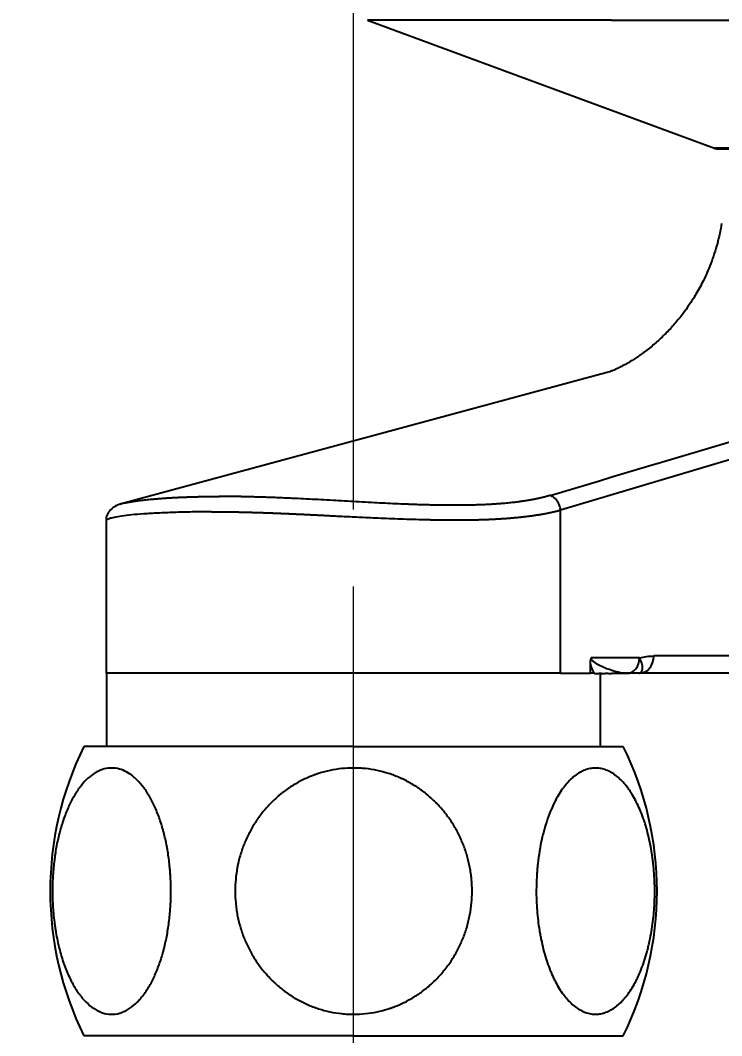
# Model space of a CAD drawing. Extents: x 900 to 2324, y -1513 to 827.
# Drawn here: x 1492.6 to 1529, y 671 to 723.7 of the extents above; entities that cross this region are included whole.
import ezdxf

# ---------------------------------------------------------------- set-up
doc = ezdxf.new("R2010")
doc.units = 0
doc.header["$LTSCALE"] = 4
doc.header["$MEASUREMENT"] = 0
doc.header["$PDMODE"] = 3
doc.header["$PDSIZE"] = -10
doc.linetypes.add('CENTER2', pattern=[28.575, 19.05, -3.175, 3.175, -3.175])
doc.layers.get('0').update_dxf_attribs({"linetype": 'CONTINUOUS'})
doc.layers.get('DEFPOINTS').update_dxf_attribs({"linetype": 'CONTINUOUS'})
doc.layers.add('1', color=7, linetype='CONTINUOUS')
doc.layers.add('Cneter', color=1, linetype='CENTER2', lineweight=13)
doc.styles.add('Daelim Dimension', font='')
doc.styles.get('Daelim Dimension').set_extended_font_data('나눔고딕')
doc.dimstyles.new('DEFAULT', dxfattribs={"dimscale": 2, "dimtxt": 2, "dimasz": 2, "dimexe": 0, "dimexo": 2, "dimgap": 1, "dimtad": 1, "dimdec": 1, "dimzin": 9, "dimdsep": 46, "dimtxsty": 'Daelim Dimension', "dimcen": 0.5, "dimclrd": 252, "dimclre": 252, "dimclrt": 3, "dimadec": 1, "dimazin": 0, "dimtfac": 1, "dimtdec": 1, "dimtix": 1, "dimtmove": 0, "dimatfit": 3, "dimfxl": 1, "dimtolj": 1, "dimtzin": 1, "dimlwd": 9, "dimlwe": 9, "dimarcsym": 0})

# ---------------------------------------------------------------- blocks, each defined once
blk = doc.blocks.new('*D3')
at = {"color": 5, "lineweight": 9, "ltscale": 0.5, "transparency": 16777216}
for p, q in [((1399.934, 698.289), (1399.934, 741.258)), ((1403.934, 741.258), (1505.934, 741.258)), ((1509.934, 698.289), (1509.934, 741.258))]:
    blk.add_line(p, q, dxfattribs=at)
at = {"color": 5, "ltscale": 0.5, "transparency": 16777216}
for points in [[(1403.934, 741.925), (1403.934, 740.592), (1399.934, 741.258)], [(1505.934, 741.925), (1505.934, 740.592), (1509.934, 741.258)]]:
    blk.add_solid(points, dxfattribs=at)
at = {"layer": 'DEFPOINTS', "color": 0, "ltscale": 0.5, "transparency": 16777216}
for p in [(1509.934, 741.258), (1399.934, 694.289), (1509.934, 694.289)]:
    blk.add_point(p, dxfattribs=at)
at = {"color": 7, "ltscale": 0.5, "transparency": 16777216, "insert": (1454.934, 748.666), "char_height": 10, "attachment_point": 5, "style": 'Daelim Dimension'}
blk.add_mtext('\\A1;110', dxfattribs=at)

msp = doc.modelspace()

# ---------------------------------------------------------------- linework, layer by layer
at = {"layer": '1', "color": 7, "linetype": 'Continuous', "lineweight": -3}
for p, q in [((1523.315, 723.664), (1510.662, 723.664)), ((1510.662, 723.664), (1528.662, 717.032)), ((1523.315, 723.664), (1570.007, 723.664)), ((1533.639, 717.032), (1528.662, 717.032)), ((1528.835, 717.002), (1533.738, 717.002)), ((1523.212, 705.419), (1497.812, 698.568)), ((1541.221, 704.381), (1520.679, 698.256)), ((1520.679, 689.785), (1520.679, 698.256)), ((1497.085, 697.729), (1497.085, 689.785)), ((1497.086, 697.723), (1497.085, 697.721)), ((1549.554, 690.685), (1525.515, 690.685)), ((1522.211, 690.299), (1522.211, 689.785)), ((1524.779, 690.585), (1522.269, 690.585)), ((1520.679, 689.785), (1497.085, 689.785)), ((1497.115, 689.785), (1497.115, 685.985)), ((1520.679, 689.785), (1522.211, 689.785)), ((1522.423, 689.785), (1522.211, 689.785)), ((1522.755, 685.985), (1522.755, 689.785)), ((1524.08, 689.785), (1524.11, 689.785)), ((1545.596, 689.785), (1524.763, 689.785)), ((1509.935, 685.985), (1495.935, 685.985)), ((1509.935, 685.985), (1523.935, 685.985)), ((1509.935, 670.985), (1495.935, 670.985)), ((1509.935, 670.985), (1523.935, 670.985))]:
    msp.add_line(p, q, dxfattribs=at)
for centre, radius, start, end in [((1528.835, 717.502), 0.5, 249.7751, 270), ((1511.131, 678.485), 16.946, 153.732, 206.268), ((1508.739, 678.485), 16.946, 333.732, 26.268)]:
    msp.add_arc(centre, radius, start, end, dxfattribs=at)
for centre, major_axis, start_param, end_param in [((1524.763, 690.685), (0, -0.9), 0, 1.570796), ((1524.11, 690.585), (0, 0.8), 3.141771, 4.712389)]:
    msp.add_ellipse(centre, major_axis=major_axis, ratio=0.836094, start_param=start_param, end_param=end_param, dxfattribs=at)
for points, knots in [([(1529.039, 713.128), (1528.982, 712.773), (1528.832, 712.069), (1528.505, 711.079), (1528.122, 710.204), (1527.733, 709.486), (1527.373, 708.919), (1527.006, 708.406), (1526.601, 707.906), (1526.126, 707.395), (1525.613, 706.914), (1525.1, 706.496), (1524.618, 706.156), (1524.213, 705.905), (1523.899, 705.732), (1523.652, 705.609), (1523.473, 705.527), (1523.314, 705.46), (1523.22, 705.424), (1523.207, 705.417), (1523.211, 705.418)], [0, 0, 0, 0, 0.07365, 0.148559, 0.214664, 0.271376, 0.318285, 0.355179, 0.404463, 0.457435, 0.514716, 0.576183, 0.63306, 0.682581, 0.724883, 0.760296, 0.802756, 0.862846, 0.941086, 1, 1, 1, 1]), ([(1497.947, 698.601), (1497.819, 698.572), (1497.586, 698.488), (1497.297, 698.275), (1497.122, 698.004), (1497.085, 697.827), (1497.087, 697.736)], [0, 0, 0, 0, 0.244509, 0.494653, 0.747551, 1, 1, 1, 1]), ([(1497.811, 698.568), (1497.842, 698.576), (1497.916, 698.594), (1498.057, 698.625), (1498.231, 698.658), (1498.436, 698.692), (1498.671, 698.727), (1498.934, 698.762), (1499.226, 698.796), (1499.458, 698.819), (1499.609, 698.832), (1499.668, 698.838), (1499.728, 698.843), (1499.789, 698.848), (1499.85, 698.853), (1499.912, 698.858), (1499.975, 698.862), (1500.038, 698.867), (1500.102, 698.872), (1500.167, 698.876), (1500.232, 698.881), (1500.298, 698.885), (1500.365, 698.889), (1500.432, 698.893), (1500.5, 698.897), (1500.569, 698.901), (1500.639, 698.905), (1500.709, 698.909), (1500.78, 698.912), (1500.852, 698.916), (1500.924, 698.919), (1500.997, 698.922), (1501.07, 698.925), (1501.145, 698.928), (1501.22, 698.931), (1501.296, 698.934), (1501.372, 698.936), (1501.449, 698.939), (1501.527, 698.941), (1501.605, 698.943), (1501.684, 698.946), (1501.764, 698.948), (1501.845, 698.949), (1501.926, 698.951), (1502.008, 698.953), (1502.09, 698.954), (1502.174, 698.955), (1502.257, 698.957), (1502.342, 698.958), (1502.427, 698.959), (1502.513, 698.959), (1502.6, 698.96), (1502.687, 698.96), (1502.775, 698.961), (1502.864, 698.961), (1502.924, 698.961), (1502.953, 698.961)], [0, 0, 0, 0, 0.060245, 0.122059, 0.184287, 0.247087, 0.309799, 0.372543, 0.435467, 0.49872, 0.509721, 0.520706, 0.531676, 0.542632, 0.553575, 0.564505, 0.575423, 0.58633, 0.597226, 0.608113, 0.618991, 0.629861, 0.640723, 0.651579, 0.662429, 0.673273, 0.684114, 0.69495, 0.705784, 0.716616, 0.727446, 0.738276, 0.749106, 0.759938, 0.77077, 0.781606, 0.792444, 0.803287, 0.814134, 0.824987, 0.835846, 0.846712, 0.857586, 0.868469, 0.879361, 0.890263, 0.901176, 0.9121, 0.923037, 0.933986, 0.94495, 0.955928, 0.966921, 0.977931, 0.988957, 1, 1, 1, 1]), ([(1520.136, 699.011), (1520.127, 699.008), (1520.108, 699.003), (1520.08, 698.995), (1520.052, 698.987), (1520.025, 698.979), (1519.997, 698.971), (1519.969, 698.964), (1519.942, 698.956), (1519.915, 698.949), (1519.887, 698.942), (1519.86, 698.935), (1519.833, 698.928), (1519.807, 698.921), (1519.78, 698.915), (1519.753, 698.908), (1519.727, 698.902), (1519.701, 698.896), (1519.674, 698.89), (1519.649, 698.884), (1519.623, 698.878), (1519.597, 698.872), (1519.572, 698.866), (1519.546, 698.861), (1519.521, 698.855), (1519.496, 698.85), (1519.472, 698.845), (1519.447, 698.839), (1519.423, 698.834), (1519.399, 698.829), (1519.375, 698.825), (1519.351, 698.82), (1519.328, 698.815), (1519.305, 698.811), (1519.282, 698.806), (1519.259, 698.802), (1519.236, 698.798), (1519.214, 698.794), (1519.192, 698.789), (1519.17, 698.785), (1519.149, 698.782), (1519.127, 698.778), (1519.106, 698.774), (1519.086, 698.77), (1519.065, 698.767), (1519.045, 698.763), (1519.025, 698.76), (1519.005, 698.757), (1518.986, 698.753), (1518.966, 698.75), (1518.948, 698.747), (1518.929, 698.744), (1518.911, 698.741), (1518.893, 698.738), (1518.875, 698.735), (1518.857, 698.733), (1518.84, 698.73), (1518.823, 698.727), (1518.807, 698.725), (1518.79, 698.722), (1518.774, 698.72), (1518.759, 698.718), (1518.743, 698.715), (1518.728, 698.713), (1518.713, 698.711), (1518.699, 698.709), (1518.685, 698.707), (1518.671, 698.705), (1518.658, 698.703), (1518.644, 698.701), (1518.632, 698.699), (1518.619, 698.698), (1518.607, 698.696), (1518.595, 698.694), (1518.583, 698.693), (1518.572, 698.691), (1518.561, 698.69), (1518.551, 698.688), (1518.541, 698.687), (1518.531, 698.686), (1518.521, 698.684), (1518.512, 698.683), (1518.503, 698.682), (1518.494, 698.681), (1518.486, 698.68), (1518.478, 698.679), (1518.434, 698.673), (1518.35, 698.663), (1518.222, 698.648), (1518.083, 698.633), (1517.934, 698.617), (1517.773, 698.602), (1517.602, 698.588), (1517.418, 698.574), (1517.222, 698.56), (1517.014, 698.548), (1516.793, 698.536), (1516.559, 698.526), (1516.304, 698.517), (1516.032, 698.51), (1515.748, 698.505), (1515.464, 698.503), (1515.181, 698.502), (1514.899, 698.502), (1514.619, 698.505), (1514.341, 698.508), (1514.064, 698.513), (1513.853, 698.518), (1513.7, 698.522), (1513.601, 698.524), (1513.486, 698.528), (1513.354, 698.532), (1513.206, 698.537), (1513.041, 698.542), (1512.86, 698.549), (1512.55, 698.561), (1512.115, 698.58), (1511.557, 698.606), (1510.979, 698.636), (1510.383, 698.668), (1509.77, 698.702), (1509.157, 698.737), (1508.546, 698.771), (1507.939, 698.803), (1507.336, 698.834), (1506.883, 698.856), (1506.576, 698.87), (1506.412, 698.877), (1506.253, 698.884), (1506.098, 698.89), (1505.947, 698.896), (1505.8, 698.902), (1505.657, 698.907), (1505.518, 698.912), (1505.382, 698.916), (1505.251, 698.92), (1505.124, 698.924), (1505.001, 698.928), (1504.881, 698.931), (1504.8, 698.933), (1504.756, 698.935), (1504.747, 698.935), (1504.735, 698.935), (1504.721, 698.935), (1504.704, 698.936), (1504.685, 698.936), (1504.664, 698.937), (1504.641, 698.937), (1504.616, 698.938), (1504.588, 698.939), (1504.558, 698.94), (1504.525, 698.94), (1504.491, 698.941), (1504.454, 698.942), (1504.415, 698.943), (1504.374, 698.944), (1504.33, 698.945), (1504.285, 698.946), (1504.237, 698.947), (1504.187, 698.948), (1504.135, 698.949), (1504.081, 698.95), (1504.025, 698.951), (1503.967, 698.952), (1503.907, 698.953), (1503.844, 698.954), (1503.78, 698.955), (1503.714, 698.956), (1503.646, 698.956), (1503.576, 698.957), (1503.504, 698.958), (1503.43, 698.959), (1503.355, 698.959), (1503.278, 698.96), (1503.199, 698.96), (1503.118, 698.961), (1503.036, 698.961), (1502.981, 698.961), (1502.953, 698.961)], [0, 0, 0, 0, 0.002631, 0.005237, 0.007818, 0.010375, 0.012907, 0.015414, 0.017897, 0.020355, 0.022788, 0.025196, 0.02758, 0.029939, 0.032274, 0.034583, 0.036868, 0.039128, 0.041363, 0.043573, 0.045758, 0.047919, 0.050055, 0.052165, 0.054251, 0.056312, 0.058349, 0.06036, 0.062346, 0.064308, 0.066244, 0.068156, 0.070042, 0.071904, 0.073741, 0.075553, 0.077339, 0.079101, 0.080838, 0.08255, 0.084237, 0.085898, 0.087535, 0.089147, 0.090734, 0.092296, 0.093833, 0.095345, 0.096831, 0.098293, 0.09973, 0.101141, 0.102528, 0.10389, 0.105226, 0.106538, 0.107824, 0.109086, 0.110322, 0.111534, 0.11272, 0.113881, 0.115017, 0.116129, 0.117215, 0.118276, 0.119312, 0.120323, 0.121309, 0.12227, 0.123205, 0.124116, 0.125002, 0.125862, 0.126698, 0.127508, 0.128294, 0.129054, 0.12979, 0.1305, 0.131185, 0.131845, 0.13248, 0.13309, 0.133675, 0.134235, 0.13477, 0.143143, 0.15211, 0.161672, 0.171829, 0.182581, 0.193929, 0.205872, 0.218411, 0.231547, 0.245281, 0.259614, 0.274547, 0.291396, 0.307996, 0.324346, 0.340447, 0.356297, 0.371896, 0.387243, 0.40234, 0.417186, 0.421675, 0.427011, 0.433196, 0.440228, 0.448109, 0.45684, 0.46642, 0.47685, 0.505737, 0.534652, 0.563603, 0.59503, 0.626508, 0.658033, 0.689564, 0.72107, 0.752586, 0.784153, 0.793099, 0.801862, 0.810441, 0.818836, 0.827045, 0.83507, 0.842908, 0.850561, 0.858028, 0.865308, 0.872401, 0.879308, 0.886027, 0.892559, 0.892968, 0.893508, 0.894179, 0.894981, 0.895914, 0.896979, 0.898175, 0.899501, 0.900959, 0.902548, 0.904269, 0.90612, 0.908102, 0.910216, 0.91246, 0.914835, 0.917341, 0.919978, 0.922746, 0.925645, 0.928674, 0.931833, 0.935123, 0.938543, 0.942094, 0.945774, 0.949584, 0.953524, 0.957594, 0.961792, 0.96612, 0.970576, 0.975161, 0.979874, 0.984714, 0.989683, 0.994778, 1, 1, 1, 1]), ([(1520.679, 698.256), (1520.672, 698.332), (1520.638, 698.495), (1520.517, 698.731), (1520.337, 698.917), (1520.202, 698.988), (1520.136, 699.011)], [0, 0, 0, 0, 0.243927, 0.495951, 0.747976, 1, 1, 1, 1]), ([(1502.565, 698.17), (1502.213, 698.167), (1501.874, 698.161), (1501.224, 698.148), (1500.913, 698.14), (1500.323, 698.121), (1500.043, 698.11), (1499.517, 698.085), (1499.272, 698.071), (1498.816, 698.04), (1498.607, 698.023), (1498.227, 697.987), (1498.056, 697.967), (1497.754, 697.924), (1497.624, 697.901), (1497.459, 697.865), (1497.409, 697.853), (1497.342, 697.833), (1497.311, 697.823), (1497.278, 697.812), (1497.262, 697.806), (1497.255, 697.803), (1497.251, 697.801), (1497.249, 697.801), (1497.248, 697.8), (1497.248, 697.8), (1497.247, 697.8), (1497.247, 697.8), (1497.247, 697.8), (1497.185, 697.775), (1497.141, 697.756), (1497.098, 697.734), (1497.088, 697.728), (1497.086, 697.723)], [0, 0, 0, 0, 0.10414, 0.10414, 0.208279, 0.208279, 0.312419, 0.312419, 0.416558, 0.416558, 0.520698, 0.520698, 0.624838, 0.624838, 0.728977, 0.728977, 0.781047, 0.781047, 0.807082, 0.820099, 0.826608, 0.829863, 0.83149, 0.832303, 0.83271, 0.832914, 0.833015, 0.833015, 0.833117, 0.833117, 0.937257, 0.937257, 1, 1, 1, 1]), ([(1502.565, 698.17), (1502.579, 698.17), (1502.608, 698.17), (1502.652, 698.17), (1502.696, 698.17), (1502.74, 698.17), (1502.785, 698.17), (1502.83, 698.17), (1502.875, 698.169), (1502.921, 698.169), (1502.966, 698.169), (1503.013, 698.168), (1503.059, 698.168), (1503.105, 698.168), (1503.152, 698.167), (1503.199, 698.167), (1503.247, 698.166), (1503.295, 698.166), (1503.343, 698.165), (1503.391, 698.165), (1503.439, 698.164), (1503.488, 698.163), (1503.537, 698.162), (1503.587, 698.162), (1503.636, 698.161), (1503.686, 698.16), (1503.736, 698.159), (1503.787, 698.158), (1503.838, 698.157), (1503.889, 698.156), (1503.94, 698.155), (1503.992, 698.154), (1504.043, 698.153), (1504.095, 698.152), (1504.148, 698.151), (1504.201, 698.15), (1504.253, 698.148), (1504.307, 698.147), (1504.36, 698.146), (1504.414, 698.144), (1504.468, 698.143), (1504.522, 698.142), (1504.577, 698.14), (1504.632, 698.139), (1504.687, 698.137), (1504.742, 698.135), (1504.798, 698.134), (1504.853, 698.132), (1504.91, 698.13), (1504.966, 698.129), (1505.023, 698.127), (1505.08, 698.125), (1505.137, 698.123), (1505.194, 698.121), (1505.252, 698.119), (1505.31, 698.117), (1505.368, 698.115), (1505.427, 698.113), (1505.485, 698.111), (1505.544, 698.109), (1505.603, 698.107), (1505.663, 698.105), (1505.723, 698.103), (1505.783, 698.1), (1505.843, 698.098), (1505.903, 698.096), (1505.964, 698.093), (1506.025, 698.091), (1506.087, 698.088), (1506.148, 698.086), (1506.21, 698.083), (1506.272, 698.081), (1506.334, 698.078), (1506.396, 698.076), (1506.459, 698.073), (1506.522, 698.07), (1506.585, 698.067), (1506.649, 698.065), (1506.712, 698.062), (1506.776, 698.059), (1506.84, 698.056), (1506.905, 698.053), (1506.969, 698.05), (1507.034, 698.047), (1507.099, 698.044), (1507.165, 698.041), (1507.23, 698.038), (1507.296, 698.035), (1507.362, 698.032), (1507.428, 698.028), (1507.495, 698.025), (1507.561, 698.022), (1507.628, 698.019), (1507.695, 698.015), (1507.762, 698.012), (1507.83, 698.008), (1507.898, 698.005), (1508.014, 697.999), (1508.192, 697.99), (1508.445, 697.978), (1508.74, 697.963), (1509.076, 697.946), (1509.452, 697.928), (1509.87, 697.908), (1510.328, 697.886), (1510.826, 697.863), (1511.363, 697.839), (1511.937, 697.816), (1512.546, 697.793), (1513.189, 697.773), (1513.658, 697.761), (1513.946, 697.756), (1514.045, 697.754), (1514.143, 697.752), (1514.241, 697.75), (1514.339, 697.749), (1514.437, 697.748), (1514.534, 697.746), (1514.631, 697.745), (1514.727, 697.745), (1514.824, 697.744), (1514.92, 697.743), (1515.015, 697.743), (1515.111, 697.742), (1515.205, 697.742), (1515.3, 697.742), (1515.394, 697.742), (1515.488, 697.743), (1515.581, 697.743), (1515.674, 697.744), (1515.767, 697.745), (1515.859, 697.746), (1515.951, 697.747), (1516.043, 697.749), (1516.134, 697.75), (1516.224, 697.752), (1516.315, 697.754), (1516.404, 697.756), (1516.494, 697.758), (1516.582, 697.761), (1516.671, 697.764), (1516.759, 697.767), (1516.846, 697.77), (1516.933, 697.773), (1517.02, 697.777), (1517.106, 697.781), (1517.191, 697.785), (1517.276, 697.789), (1517.361, 697.794), (1517.445, 697.798), (1517.528, 697.803), (1517.611, 697.809), (1517.693, 697.814), (1517.775, 697.82), (1517.857, 697.825), (1517.937, 697.831), (1518.018, 697.838), (1518.097, 697.844), (1518.176, 697.851), (1518.255, 697.858), (1518.333, 697.865), (1518.411, 697.872), (1518.488, 697.88), (1518.564, 697.888), (1518.64, 697.896), (1518.715, 697.904), (1518.79, 697.913), (1518.864, 697.921), (1518.937, 697.93), (1519.01, 697.939), (1519.082, 697.949), (1519.154, 697.958), (1519.225, 697.968), (1519.295, 697.978), (1519.365, 697.989), (1519.434, 697.999), (1519.503, 698.01), (1519.571, 698.021), (1519.638, 698.032), (1519.705, 698.043), (1519.771, 698.055), (1519.836, 698.067), (1519.901, 698.079), (1519.965, 698.091), (1520.028, 698.104), (1520.091, 698.116), (1520.152, 698.129), (1520.214, 698.142), (1520.274, 698.156), (1520.334, 698.169), (1520.394, 698.183), (1520.452, 698.197), (1520.51, 698.211), (1520.567, 698.226), (1520.623, 698.241), (1520.66, 698.251), (1520.679, 698.256)], [0, 0, 0, 0, 0.002575, 0.005158, 0.007751, 0.010352, 0.012962, 0.015581, 0.018208, 0.020845, 0.02349, 0.026143, 0.028806, 0.031477, 0.034157, 0.036846, 0.039544, 0.04225, 0.044964, 0.047688, 0.05042, 0.05316, 0.05591, 0.058667, 0.061434, 0.064209, 0.066992, 0.069784, 0.072584, 0.075393, 0.07821, 0.081036, 0.08387, 0.086712, 0.089563, 0.092422, 0.095289, 0.098165, 0.101049, 0.103941, 0.106841, 0.109749, 0.112666, 0.11559, 0.118523, 0.121464, 0.124413, 0.127369, 0.130334, 0.133307, 0.136288, 0.139276, 0.142273, 0.145277, 0.14829, 0.15131, 0.154339, 0.157375, 0.160419, 0.163471, 0.16653, 0.169598, 0.172673, 0.175756, 0.178847, 0.181946, 0.185052, 0.188166, 0.191288, 0.194418, 0.197555, 0.2007, 0.203853, 0.207013, 0.210181, 0.213356, 0.216539, 0.21973, 0.222928, 0.226134, 0.229347, 0.232568, 0.235797, 0.239033, 0.242276, 0.245527, 0.248785, 0.252051, 0.255325, 0.258606, 0.261895, 0.265191, 0.268496, 0.271808, 0.275129, 0.278457, 0.281794, 0.285138, 0.295582, 0.307997, 0.322387, 0.338755, 0.357095, 0.3774, 0.399658, 0.423868, 0.450029, 0.478143, 0.508216, 0.540257, 0.574273, 0.579323, 0.584372, 0.589421, 0.594468, 0.599516, 0.604562, 0.609608, 0.614653, 0.619697, 0.624741, 0.629784, 0.634826, 0.639868, 0.644908, 0.649948, 0.654988, 0.660026, 0.665063, 0.670099, 0.675135, 0.680169, 0.685202, 0.690234, 0.695266, 0.700296, 0.705325, 0.710353, 0.715379, 0.720405, 0.725429, 0.730453, 0.735475, 0.740496, 0.745516, 0.750535, 0.755553, 0.76057, 0.765586, 0.770601, 0.775615, 0.780628, 0.78564, 0.79065, 0.79566, 0.800669, 0.805678, 0.810685, 0.815691, 0.820696, 0.8257, 0.830704, 0.835706, 0.840707, 0.845707, 0.850707, 0.855705, 0.860702, 0.865699, 0.870694, 0.875688, 0.880681, 0.885673, 0.890663, 0.895653, 0.900641, 0.905627, 0.910612, 0.915595, 0.920577, 0.925557, 0.930535, 0.935511, 0.940485, 0.945457, 0.950428, 0.955396, 0.960361, 0.965325, 0.970286, 0.975245, 0.980201, 0.985155, 0.990106, 0.995054, 1, 1, 1, 1]), ([(1522.269, 690.585), (1522.268, 690.583), (1522.266, 690.579), (1522.263, 690.573), (1522.259, 690.566), (1522.255, 690.558), (1522.251, 690.549), (1522.246, 690.537), (1522.241, 690.524), (1522.237, 690.509), (1522.232, 690.494), (1522.229, 690.479), (1522.226, 690.466), (1522.223, 690.45), (1522.22, 690.431), (1522.217, 690.407), (1522.215, 690.382), (1522.213, 690.356), (1522.212, 690.328), (1522.211, 690.309), (1522.211, 690.299)], [0, 0, 0, 0, 0.022136, 0.048385, 0.078918, 0.11396, 0.153817, 0.198885, 0.249659, 0.308634, 0.363622, 0.414135, 0.459647, 0.499645, 0.572667, 0.649661, 0.730787, 0.816168, 0.905888, 1, 1, 1, 1]), ([(1522.211, 690.299), (1522.212, 690.295), (1522.214, 690.288), (1522.217, 690.277), (1522.219, 690.268), (1522.222, 690.259), (1522.224, 690.25), (1522.227, 690.243), (1522.23, 690.232), (1522.234, 690.217), (1522.239, 690.2), (1522.245, 690.183), (1522.25, 690.167), (1522.255, 690.152), (1522.259, 690.138), (1522.264, 690.124), (1522.269, 690.109), (1522.276, 690.093), (1522.282, 690.076), (1522.29, 690.057), (1522.298, 690.038), (1522.307, 690.015), (1522.318, 689.989), (1522.331, 689.961), (1522.344, 689.933), (1522.357, 689.907), (1522.37, 689.881), (1522.383, 689.856), (1522.396, 689.831), (1522.41, 689.808), (1522.419, 689.792), (1522.423, 689.785)], [0, 0, 0, 0, 0.016974, 0.032988, 0.048035, 0.062109, 0.075203, 0.087313, 0.098436, 0.127072, 0.155087, 0.182451, 0.209141, 0.235141, 0.256014, 0.279657, 0.306046, 0.335145, 0.366905, 0.401259, 0.438135, 0.477518, 0.534731, 0.592023, 0.649593, 0.707465, 0.765592, 0.823924, 0.882432, 0.941123, 1, 1, 1, 1]), ([(1524.08, 689.785), (1523.957, 689.785), (1523.821, 689.803), (1523.53, 689.871), (1523.374, 689.919), (1523.127, 690.007), (1523.043, 690.039), (1522.871, 690.111), (1522.785, 690.15), (1522.654, 690.216), (1522.61, 690.239), (1522.545, 690.276), (1522.524, 690.289), (1522.482, 690.316), (1522.461, 690.331), (1522.43, 690.353), (1522.42, 690.361), (1522.4, 690.377), (1522.39, 690.385), (1522.36, 690.411), (1522.341, 690.429), (1522.291, 690.488), (1522.269, 690.533), (1522.269, 690.585)], [0, 0, 0, 0, 0.25, 0.25, 0.5, 0.5, 0.625, 0.625, 0.75, 0.75, 0.8125, 0.8125, 0.84375, 0.84375, 0.875, 0.875, 0.890625, 0.890625, 0.90625, 0.90625, 0.9375, 0.9375, 1, 1, 1, 1]), ([(1524.763, 689.785), (1524.796, 689.785), (1524.831, 689.802), (1524.89, 689.871), (1524.914, 689.922), (1524.937, 690.057), (1524.936, 690.142), (1524.893, 690.341), (1524.85, 690.456), (1524.779, 690.585)], [0, 0, 0, 0, 0.25, 0.25, 0.5, 0.5, 0.75, 0.75, 1, 1, 1, 1]), ([(1522.423, 689.785), (1522.427, 689.785), (1522.435, 689.785), (1522.447, 689.784), (1522.46, 689.784), (1522.474, 689.784), (1522.488, 689.784), (1522.502, 689.784), (1522.518, 689.784), (1522.534, 689.784), (1522.55, 689.784), (1522.567, 689.784), (1522.585, 689.784), (1522.603, 689.784), (1522.622, 689.784), (1522.642, 689.784), (1522.662, 689.784), (1522.683, 689.785), (1522.722, 689.785), (1522.785, 689.784), (1522.874, 689.784), (1522.975, 689.784), (1523.08, 689.785), (1523.188, 689.784), (1523.3, 689.784), (1523.421, 689.785), (1523.521, 689.785), (1523.596, 689.785), (1523.644, 689.785), (1523.693, 689.785), (1523.744, 689.785), (1523.797, 689.785), (1523.851, 689.785), (1523.907, 689.785), (1523.964, 689.785), (1524.022, 689.785), (1524.06, 689.785), (1524.08, 689.785)], [0, 0, 0, 0, 0.009223, 0.018721, 0.028492, 0.038538, 0.048855, 0.059446, 0.070309, 0.081447, 0.092861, 0.104552, 0.11652, 0.128766, 0.14129, 0.154094, 0.167177, 0.18054, 0.194182, 0.243251, 0.298089, 0.358663, 0.424863, 0.483853, 0.548132, 0.617663, 0.692392, 0.718669, 0.745946, 0.774222, 0.803496, 0.833765, 0.865029, 0.897286, 0.930535, 0.964773, 1, 1, 1, 1]), ([(1499.383, 673.646), (1499.481, 673.822), (1499.573, 674.008), (1499.744, 674.401), (1499.823, 674.607), (1499.932, 674.931), (1499.967, 675.041), (1500.017, 675.211), (1500.033, 675.268), (1500.057, 675.355), (1500.065, 675.384), (1500.08, 675.442), (1500.148, 675.704), (1500.207, 675.974), (1500.296, 676.462), (1500.334, 676.711), (1500.379, 677.093), (1500.392, 677.221), (1500.409, 677.415), (1500.414, 677.481), (1500.423, 677.611), (1500.428, 677.676), (1500.446, 678.001), (1500.46, 678.521), (1500.443, 679.041), (1500.423, 679.366), (1500.418, 679.431), (1500.408, 679.561), (1500.403, 679.626), (1500.385, 679.82), (1500.371, 679.948), (1500.324, 680.328), (1500.285, 680.577), (1500.193, 681.063), (1500.14, 681.301), (1500.063, 681.591), (1500.048, 681.649), (1500.015, 681.764), (1499.999, 681.821), (1499.948, 681.989), (1499.912, 682.099), (1499.801, 682.421), (1499.721, 682.625), (1499.548, 683.013), (1499.455, 683.198), (1499.344, 683.393), (1499.331, 683.414), (1499.306, 683.457), (1499.268, 683.52), (1499.178, 683.662), (1499.099, 683.777), (1498.937, 683.994), (1498.825, 684.125), (1498.65, 684.3), (1498.591, 684.354), (1498.5, 684.431), (1498.469, 684.455), (1498.423, 684.491), (1498.408, 684.502), (1498.377, 684.525), (1498.361, 684.536), (1498.222, 684.632), (1497.97, 684.77), (1497.712, 684.84), (1497.549, 684.863), (1497.5, 684.868), (1497.45, 684.871), (1497.417, 684.872), (1497.401, 684.872), (1497.318, 684.873), (1497.253, 684.868), (1497.057, 684.843), (1496.928, 684.809), (1496.737, 684.733), (1496.673, 684.703), (1496.547, 684.635), (1496.484, 684.597), (1496.297, 684.47), (1496.176, 684.369), (1495.942, 684.138), (1495.83, 684.008), (1495.666, 683.79), (1495.613, 683.714), (1495.547, 683.614), (1495.534, 683.594), (1495.508, 683.553), (1495.47, 683.492), (1495.432, 683.428), (1495.309, 683.214), (1495.216, 683.031), (1495.042, 682.643), (1494.961, 682.439), (1494.867, 682.169), (1494.849, 682.114), (1494.813, 682.004), (1494.76, 681.837), (1494.712, 681.666), (1494.621, 681.32), (1494.567, 681.083), (1494.497, 680.718), (1494.475, 680.595), (1494.446, 680.407), (1494.436, 680.344), (1494.419, 680.218), (1494.41, 680.154), (1494.37, 679.835), (1494.322, 679.32), (1494.304, 678.797), (1494.303, 678.533)], [0, 0, 0, 0, 0.03125, 0.03125, 0.0625, 0.0625, 0.078125, 0.078125, 0.085937, 0.085937, 0.089844, 0.089844, 0.09375, 0.125, 0.125, 0.15625, 0.15625, 0.171875, 0.171875, 0.179687, 0.179687, 0.1875, 0.1875, 0.21875, 0.25, 0.25, 0.257812, 0.257812, 0.265625, 0.265625, 0.28125, 0.28125, 0.3125, 0.3125, 0.34375, 0.34375, 0.351562, 0.351562, 0.359375, 0.359375, 0.375, 0.375, 0.40625, 0.40625, 0.4375, 0.4375, 0.441406, 0.441406, 0.445312, 0.453125, 0.46875, 0.46875, 0.5, 0.5, 0.515625, 0.515625, 0.523437, 0.523437, 0.527344, 0.527344, 0.53125, 0.53125, 0.5625, 0.59375, 0.59375, 0.601562, 0.605469, 0.605469, 0.609375, 0.609375, 0.625, 0.625, 0.65625, 0.65625, 0.671875, 0.671875, 0.6875, 0.6875, 0.71875, 0.71875, 0.75, 0.75, 0.765625, 0.765625, 0.769531, 0.769531, 0.773437, 0.78125, 0.78125, 0.8125, 0.8125, 0.84375, 0.84375, 0.851562, 0.851562, 0.859375, 0.875, 0.875, 0.90625, 0.90625, 0.921875, 0.921875, 0.929688, 0.929688, 0.9375, 0.9375, 0.96875, 1, 1, 1, 1]), ([(1509.935, 684.872), (1509.728, 684.872), (1509.523, 684.861), (1509.116, 684.819), (1508.713, 684.755), (1508.317, 684.65), (1508.072, 684.571), (1508.023, 684.555), (1507.925, 684.521), (1507.876, 684.503), (1507.732, 684.448), (1507.636, 684.409), (1507.354, 684.285), (1507.172, 684.193), (1506.817, 683.992), (1506.644, 683.882), (1506.393, 683.704), (1506.31, 683.643), (1506.189, 683.547), (1506.148, 683.515), (1506.068, 683.449), (1506.029, 683.415), (1505.835, 683.246), (1505.687, 683.104), (1505.406, 682.807), (1505.14, 682.497), (1504.904, 682.16), (1504.738, 681.898), (1504.685, 681.809), (1504.584, 681.63), (1504.536, 681.54), (1504.397, 681.266), (1504.23, 680.893), (1504.099, 680.505), (1504.028, 680.258), (1504.014, 680.208), (1503.988, 680.108), (1503.976, 680.058), (1503.94, 679.907), (1503.919, 679.806), (1503.862, 679.503), (1503.805, 679.098), (1503.786, 678.69), (1503.786, 678.281), (1503.795, 678.076), (1503.819, 677.818), (1503.825, 677.767), (1503.837, 677.664), (1503.856, 677.511), (1503.881, 677.36), (1503.938, 677.058), (1504.033, 676.661), (1504.164, 676.273), (1504.276, 675.987), (1504.316, 675.892), (1504.379, 675.751), (1504.4, 675.704), (1504.445, 675.61), (1504.468, 675.564), (1504.584, 675.334), (1504.786, 674.978), (1505.02, 674.644), (1505.27, 674.321), (1505.403, 674.165), (1505.58, 673.978), (1505.616, 673.941), (1505.689, 673.867), (1505.726, 673.831), (1505.837, 673.724), (1505.913, 673.655), (1506.145, 673.453), (1506.466, 673.2), (1506.811, 672.981), (1507.078, 672.829), (1507.168, 672.781), (1507.306, 672.711), (1507.353, 672.689), (1507.446, 672.645), (1507.494, 672.623), (1507.73, 672.519), (1507.921, 672.446), (1508.31, 672.321), (1508.507, 672.268), (1508.907, 672.183), (1509.11, 672.151), (1509.366, 672.124), (1509.418, 672.119), (1509.521, 672.111), (1509.676, 672.101), (1509.831, 672.097), (1509.935, 672.097)], [0, 0, 0, 0, 0.03125, 0.03125, 0.0625, 0.09375, 0.09375, 0.101562, 0.101562, 0.109375, 0.109375, 0.125, 0.125, 0.15625, 0.15625, 0.1875, 0.1875, 0.203125, 0.203125, 0.210937, 0.210937, 0.21875, 0.21875, 0.25, 0.25, 0.28125, 0.3125, 0.3125, 0.328125, 0.328125, 0.34375, 0.34375, 0.375, 0.40625, 0.40625, 0.414062, 0.414062, 0.421875, 0.421875, 0.4375, 0.4375, 0.46875, 0.5, 0.5, 0.53125, 0.53125, 0.539062, 0.539062, 0.546875, 0.5625, 0.5625, 0.59375, 0.625, 0.625, 0.640625, 0.640625, 0.648437, 0.648437, 0.65625, 0.65625, 0.6875, 0.71875, 0.71875, 0.75, 0.75, 0.757812, 0.757812, 0.765625, 0.765625, 0.78125, 0.78125, 0.8125, 0.84375, 0.84375, 0.859375, 0.859375, 0.867187, 0.867187, 0.875, 0.875, 0.90625, 0.90625, 0.9375, 0.9375, 0.96875, 0.96875, 0.976562, 0.976562, 0.984375, 1, 1, 1, 1]), ([(1509.935, 672.097), (1510.142, 672.097), (1510.347, 672.108), (1510.754, 672.15), (1511.158, 672.214), (1511.553, 672.319), (1511.799, 672.398), (1511.847, 672.414), (1511.945, 672.448), (1511.994, 672.466), (1512.139, 672.521), (1512.234, 672.56), (1512.516, 672.684), (1512.698, 672.776), (1513.054, 672.977), (1513.226, 673.087), (1513.477, 673.265), (1513.56, 673.326), (1513.682, 673.422), (1513.722, 673.454), (1513.802, 673.52), (1513.841, 673.554), (1514.035, 673.723), (1514.183, 673.865), (1514.464, 674.162), (1514.73, 674.473), (1514.966, 674.809), (1515.132, 675.072), (1515.185, 675.16), (1515.286, 675.339), (1515.334, 675.429), (1515.473, 675.704), (1515.64, 676.077), (1515.771, 676.464), (1515.842, 676.711), (1515.856, 676.761), (1515.882, 676.861), (1515.894, 676.911), (1515.93, 677.062), (1515.952, 677.163), (1516.009, 677.466), (1516.065, 677.871), (1516.084, 678.279), (1516.084, 678.688), (1516.075, 678.893), (1516.051, 679.151), (1516.045, 679.202), (1516.033, 679.305), (1516.014, 679.458), (1515.989, 679.61), (1515.932, 679.911), (1515.837, 680.308), (1515.707, 680.696), (1515.594, 680.982), (1515.555, 681.077), (1515.491, 681.218), (1515.47, 681.265), (1515.425, 681.359), (1515.402, 681.405), (1515.286, 681.635), (1515.084, 681.991), (1514.85, 682.325), (1514.6, 682.648), (1514.467, 682.804), (1514.29, 682.991), (1514.254, 683.028), (1514.181, 683.102), (1514.144, 683.138), (1514.033, 683.245), (1513.957, 683.314), (1513.725, 683.516), (1513.404, 683.769), (1513.06, 683.988), (1512.792, 684.14), (1512.702, 684.188), (1512.564, 684.258), (1512.517, 684.28), (1512.424, 684.325), (1512.377, 684.346), (1512.14, 684.45), (1511.949, 684.523), (1511.56, 684.648), (1511.363, 684.701), (1510.963, 684.786), (1510.76, 684.818), (1510.504, 684.845), (1510.452, 684.85), (1510.349, 684.858), (1510.194, 684.868), (1510.039, 684.872), (1509.935, 684.872)], [0, 0, 0, 0, 0.03125, 0.03125, 0.0625, 0.09375, 0.09375, 0.101563, 0.101563, 0.109375, 0.109375, 0.125, 0.125, 0.15625, 0.15625, 0.1875, 0.1875, 0.203125, 0.203125, 0.210938, 0.210938, 0.21875, 0.21875, 0.25, 0.25, 0.28125, 0.3125, 0.3125, 0.328125, 0.328125, 0.34375, 0.34375, 0.375, 0.40625, 0.40625, 0.414063, 0.414063, 0.421875, 0.421875, 0.4375, 0.4375, 0.46875, 0.5, 0.5, 0.53125, 0.53125, 0.539063, 0.539063, 0.546875, 0.5625, 0.5625, 0.59375, 0.625, 0.625, 0.640625, 0.640625, 0.648438, 0.648438, 0.65625, 0.65625, 0.6875, 0.71875, 0.71875, 0.75, 0.75, 0.757813, 0.757813, 0.765625, 0.765625, 0.78125, 0.78125, 0.8125, 0.84375, 0.84375, 0.859375, 0.859375, 0.867188, 0.867188, 0.875, 0.875, 0.90625, 0.90625, 0.9375, 0.9375, 0.96875, 0.96875, 0.976563, 0.976563, 0.984375, 1, 1, 1, 1]), ([(1519.418, 678.533), (1519.417, 678.355), (1519.423, 678.001), (1519.453, 677.477), (1519.487, 677.132), (1519.527, 676.789), (1519.551, 676.619), (1519.585, 676.408), (1519.592, 676.366), (1519.607, 676.282), (1519.629, 676.156), (1519.654, 676.033), (1519.705, 675.788), (1519.779, 675.469), (1519.866, 675.164), (1519.959, 674.866), (1520.008, 674.72), (1520.075, 674.542), (1520.088, 674.507), (1520.115, 674.437), (1520.129, 674.402), (1520.171, 674.298), (1520.2, 674.231), (1520.288, 674.032), (1520.41, 673.778), (1520.542, 673.547), (1520.679, 673.326), (1520.749, 673.222), (1520.841, 673.098), (1520.86, 673.074), (1520.897, 673.026), (1520.916, 673.002), (1520.973, 672.933), (1521.011, 672.888), (1521.128, 672.759), (1521.285, 672.603), (1521.449, 672.474), (1521.615, 672.36), (1521.7, 672.311), (1521.807, 672.258), (1521.829, 672.248), (1521.872, 672.228), (1521.894, 672.219), (1521.959, 672.193), (1522.003, 672.178), (1522.134, 672.138), (1522.31, 672.1), (1522.485, 672.094), (1522.661, 672.104), (1522.749, 672.116), (1522.859, 672.142), (1522.881, 672.148), (1522.926, 672.161), (1522.948, 672.167), (1523.013, 672.189), (1523.057, 672.205), (1523.187, 672.26), (1523.357, 672.347), (1523.606, 672.523), (1523.767, 672.67), (1523.866, 672.771), (1523.886, 672.792), (1523.925, 672.834), (1523.983, 672.899), (1524.04, 672.967), (1524.152, 673.107), (1524.297, 673.307), (1524.433, 673.53), (1524.532, 673.707), (1524.581, 673.798), (1524.628, 673.892), (1524.659, 673.955), (1524.674, 673.987), (1524.751, 674.149), (1524.808, 674.283), (1524.918, 674.559), (1525.022, 674.843), (1525.113, 675.144), (1525.178, 675.376), (1525.198, 675.454), (1525.238, 675.613), (1525.257, 675.693), (1525.312, 675.936), (1525.345, 676.1), (1525.405, 676.431), (1525.457, 676.767), (1525.496, 677.11), (1525.52, 677.371), (1525.531, 677.502), (1525.54, 677.634), (1525.545, 677.722), (1525.548, 677.766), (1525.559, 677.987), (1525.57, 678.34), (1525.565, 678.867), (1525.548, 679.217), (1525.524, 679.567), (1525.508, 679.741), (1525.479, 680.002), (1525.469, 680.088), (1525.446, 680.259), (1525.434, 680.344), (1525.395, 680.597), (1525.336, 680.928), (1525.265, 681.249), (1525.186, 681.564), (1525.144, 681.719), (1525.087, 681.909), (1525.075, 681.947), (1525.051, 682.022), (1525.015, 682.134), (1524.977, 682.244), (1524.9, 682.458), (1524.791, 682.735), (1524.671, 682.992), (1524.546, 683.238), (1524.481, 683.357), (1524.396, 683.499), (1524.378, 683.527), (1524.344, 683.582), (1524.326, 683.609), (1524.273, 683.69), (1524.237, 683.743), (1524.128, 683.894), (1523.979, 684.082), (1523.824, 684.244), (1523.664, 684.392), (1523.583, 684.459), (1523.478, 684.534), (1523.457, 684.549), (1523.415, 684.577), (1523.394, 684.591), (1523.33, 684.631), (1523.288, 684.655), (1523.159, 684.723), (1522.987, 684.797), (1522.813, 684.84), (1522.637, 684.868), (1522.549, 684.874), (1522.438, 684.871), (1522.416, 684.87), (1522.371, 684.868), (1522.349, 684.866), (1522.283, 684.858), (1522.238, 684.851), (1522.106, 684.824), (1521.932, 684.773), (1521.676, 684.65), (1521.508, 684.538), (1521.404, 684.458), (1521.383, 684.441), (1521.342, 684.407), (1521.281, 684.355), (1521.221, 684.299), (1521.102, 684.183), (1520.948, 684.014), (1520.728, 683.722), (1520.589, 683.502), (1520.522, 683.385)], [0, 0, 0, 0, 0.015625, 0.03125, 0.046875, 0.046875, 0.0625, 0.0625, 0.066406, 0.066406, 0.070313, 0.078125, 0.078125, 0.09375, 0.109375, 0.109375, 0.125, 0.125, 0.128906, 0.128906, 0.132813, 0.132813, 0.140625, 0.140625, 0.15625, 0.171875, 0.171875, 0.1875, 0.1875, 0.191406, 0.191406, 0.195313, 0.195313, 0.203125, 0.203125, 0.21875, 0.234375, 0.234375, 0.25, 0.25, 0.253906, 0.253906, 0.257813, 0.257813, 0.265625, 0.265625, 0.28125, 0.296875, 0.296875, 0.3125, 0.3125, 0.316406, 0.316406, 0.320313, 0.320313, 0.328125, 0.328125, 0.34375, 0.359375, 0.375, 0.375, 0.378906, 0.378906, 0.382813, 0.390625, 0.390625, 0.40625, 0.421875, 0.421875, 0.429688, 0.433594, 0.433594, 0.4375, 0.4375, 0.453125, 0.453125, 0.46875, 0.484375, 0.484375, 0.492188, 0.492188, 0.5, 0.5, 0.515625, 0.515625, 0.53125, 0.546875, 0.546875, 0.554688, 0.558594, 0.558594, 0.5625, 0.5625, 0.578125, 0.59375, 0.609375, 0.609375, 0.625, 0.625, 0.632813, 0.632813, 0.640625, 0.640625, 0.65625, 0.671875, 0.671875, 0.6875, 0.6875, 0.691406, 0.691406, 0.695313, 0.703125, 0.703125, 0.71875, 0.734375, 0.734375, 0.75, 0.75, 0.753906, 0.753906, 0.757813, 0.757813, 0.765625, 0.765625, 0.78125, 0.796875, 0.796875, 0.8125, 0.8125, 0.816406, 0.816406, 0.820313, 0.820313, 0.828125, 0.828125, 0.84375, 0.859375, 0.859375, 0.875, 0.875, 0.878906, 0.878906, 0.882813, 0.882813, 0.890625, 0.890625, 0.90625, 0.921875, 0.9375, 0.9375, 0.941406, 0.941406, 0.945313, 0.953125, 0.953125, 0.96875, 0.984375, 1, 1, 1, 1]), ([(1520.522, 683.385), (1520.435, 683.234), (1520.353, 683.074), (1520.198, 682.739), (1520.053, 682.389), (1519.927, 682.008), (1519.854, 681.76), (1519.84, 681.71), (1519.812, 681.609), (1519.771, 681.457), (1519.734, 681.303), (1519.663, 680.991), (1519.58, 680.567), (1519.519, 680.127), (1519.489, 679.847), (1519.483, 679.791), (1519.472, 679.677), (1519.467, 679.621), (1519.453, 679.45), (1519.445, 679.336), (1519.426, 678.993), (1519.419, 678.764), (1519.418, 678.533)], [0, 0, 0, 0, 0.125, 0.125, 0.25, 0.375, 0.375, 0.40625, 0.40625, 0.4375, 0.5, 0.5, 0.625, 0.75, 0.75, 0.78125, 0.78125, 0.8125, 0.8125, 0.875, 0.875, 1, 1, 1, 1]), ([(1494.303, 678.533), (1494.302, 678.233), (1494.311, 677.936), (1494.349, 677.348), (1494.378, 677.057), (1494.426, 676.698), (1494.441, 676.59), (1494.458, 676.483), (1494.47, 676.412), (1494.476, 676.376), (1494.506, 676.199), (1494.533, 676.06), (1494.62, 675.649), (1494.687, 675.384), (1494.8, 675.002), (1494.84, 674.878), (1494.904, 674.694), (1494.937, 674.603), (1494.971, 674.514), (1494.994, 674.455), (1495.005, 674.425), (1495.111, 674.162), (1495.212, 673.944), (1495.428, 673.539), (1495.543, 673.352), (1495.696, 673.139), (1495.727, 673.098), (1495.79, 673.017), (1495.822, 672.977), (1495.918, 672.862), (1495.984, 672.791), (1496.183, 672.592), (1496.32, 672.48), (1496.532, 672.342), (1496.603, 672.301), (1496.712, 672.248), (1496.749, 672.232), (1496.822, 672.202), (1496.859, 672.188), (1497.043, 672.127), (1497.191, 672.101), (1497.487, 672.093), (1497.636, 672.112), (1497.803, 672.158), (1497.822, 672.164), (1497.859, 672.176), (1497.914, 672.194), (1497.969, 672.216), (1498.078, 672.263), (1498.15, 672.3), (1498.363, 672.427), (1498.502, 672.533), (1498.671, 672.691), (1498.705, 672.724), (1498.772, 672.792), (1498.805, 672.828), (1498.903, 672.938), (1498.966, 673.016), (1499.153, 673.263), (1499.271, 673.445), (1499.383, 673.646)], [0, 0, 0, 0, 0.0625, 0.0625, 0.125, 0.125, 0.140625, 0.148437, 0.148437, 0.15625, 0.15625, 0.1875, 0.1875, 0.25, 0.25, 0.28125, 0.28125, 0.296875, 0.304687, 0.304687, 0.3125, 0.3125, 0.375, 0.375, 0.4375, 0.4375, 0.453125, 0.453125, 0.46875, 0.46875, 0.5, 0.5, 0.5625, 0.5625, 0.59375, 0.59375, 0.609375, 0.609375, 0.625, 0.625, 0.6875, 0.6875, 0.75, 0.75, 0.757812, 0.757812, 0.765625, 0.78125, 0.78125, 0.8125, 0.8125, 0.875, 0.875, 0.890625, 0.890625, 0.90625, 0.90625, 0.9375, 0.9375, 1, 1, 1, 1])]:
    msp.add_open_spline(points, degree=3, knots=knots, dxfattribs=at)
for points in [[(1520.136, 699.011), (1526.978, 701.06), (1533.819, 703.104), (1540.659, 705.143)], [(1524.779, 690.585), (1525.022, 690.648), (1525.267, 690.685), (1525.515, 690.685)], [(1524.763, 689.785), (1524.692, 689.785), (1524.55, 689.785), (1524.338, 689.785), (1524.187, 689.785), (1524.11, 689.785)]]:
    msp.add_open_spline(points, degree=3, dxfattribs=at)
at = {"layer": 'Cneter', "lineweight": 5, "ltscale": 0.5}
msp.add_line((1509.934, 661.117), (1509.934, 694.289), dxfattribs=at)

# ---------------------------------------------------------------- dimensions: what is measured, and where the dimension line sits
at = {"color": 5, "ltscale": 0.5}
dim = msp.add_linear_dim(base=(1509.934, 741.258), p1=(1399.934, 694.289), p2=(1509.934, 694.289), dimstyle='DEFAULT', override={"dimtxt": 5, "dimclrd": 5, "dimclre": 5, "dimclrt": 7}, dxfattribs=at)
dim.commit()
dim.dimension.update_dxf_attribs({"geometry": '*D3', "text_midpoint": (1454.934, 748.666)})

doc.saveas('drawing.dxf')
